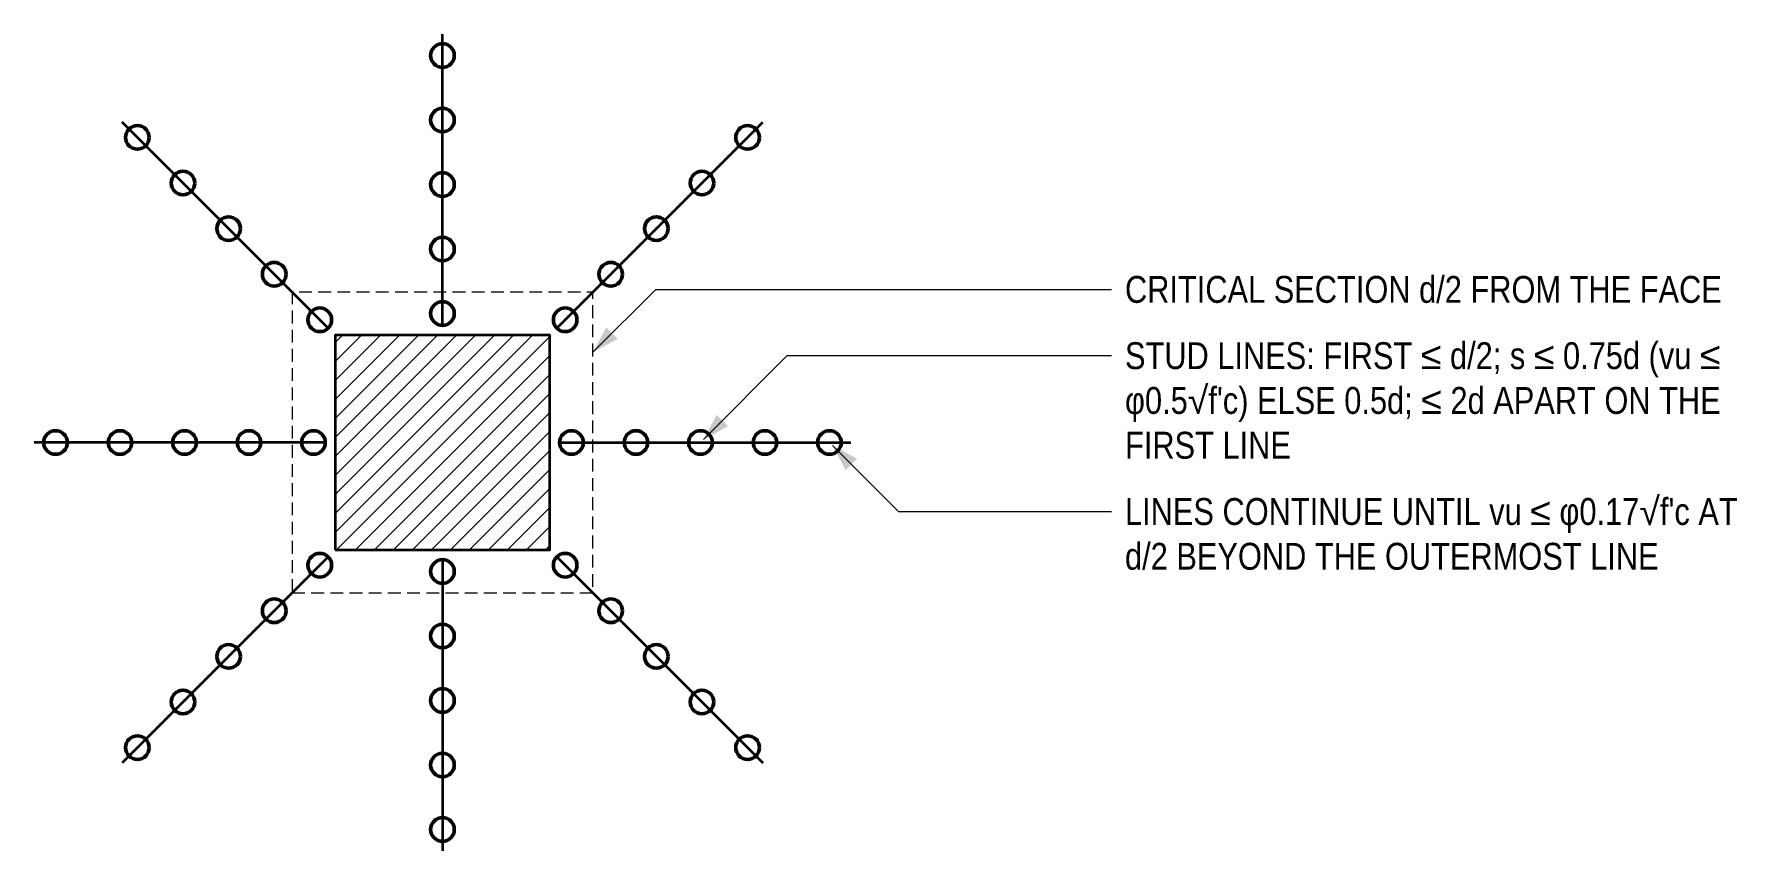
# Model space of a CAD drawing. Header units: millimetres. Extents: x -760 to 2409, y -56760 to -55240.
import ezdxf

# ---------------------------------------------------------------- set-up
doc = ezdxf.new("R2010")
doc.units = ezdxf.units.MM
doc.header["$LTSCALE"] = 3.75
doc.linetypes.add('HIDDEN', pattern=[9.525, 6.35, -3.175])
for name, color, linetype, lineweight in [('S-ANNO', 3, 'Continuous', 18), ('S-CONC', 4, 'Continuous', 35), ('S-HATCH', 9, 'Continuous', 13), ('S-REBR', 1, 'Continuous', 50), ('S-REBR-SEC', 30, 'Continuous', 35), ('S-TEXT', 7, 'Continuous', 18), ('S-ZONE-DASH', 8, 'HIDDEN', 18)]:
    doc.layers.add(name, color=color, linetype=linetype, lineweight=lineweight)
doc.styles.add('AN', font='ARIALN_0.TTF')

msp = doc.modelspace()

# ---------------------------------------------------------------- hatches: boundary and pattern name
at = {"layer": 'S-HATCH'}
h = msp.add_hatch(dxfattribs=at)
h.set_pattern_fill('ANSI31', color=256, scale=7.874016)
h.paths.add_polyline_path([(-200, -56200), (200, -56200), (200, -55800), (-200, -55800)])

# ---------------------------------------------------------------- linework, layer by layer
at = {"layer": 'S-ANNO', "flags": 128}
for points in [[(280, -55832), (396.9, -55715.1), (1170, -55715.1), (1245, -55715.1)], [(485.5, -55994.5), (641.6, -55838.4), (1170, -55838.4), (1245, -55838.4)], [(725.5, -56005.5), (848.4, -56128.4), (1170, -56128.4), (1245, -56128.4)]]:
    msp.add_lwpolyline(points, dxfattribs=at)
at = {"layer": 'S-ANNO'}
for points in [[(280, -55832), (326, -55807.3), (304.7, -55786)], [(485.5, -55994.5), (531.4, -55969.8), (510.2, -55948.6)], [(725.5, -56005.5), (750.2, -56051.4), (771.4, -56030.2)]]:
    msp.add_solid(points, dxfattribs=at)
at = {"layer": 'S-CONC', "flags": 128}
msp.add_lwpolyline([(-200, -56200), (200, -56200), (200, -55800), (-200, -55800)], close=True, dxfattribs=at)
at = {"layer": 'S-REBR'}
for centre in [(0, -55280), (0, -55400), (-567.7, -55432.3), (567.7, -55432.3), (-482.8, -55517.2), (0, -55520), (482.8, -55517.2), (-398, -55602), (398, -55602), (0, -55640), (-313.1, -55686.9), (313.1, -55686.9), (-228.3, -55771.7), (0, -55760), (228.3, -55771.7), (-720, -56000), (-600, -56000), (-480, -56000), (-360, -56000), (-240, -56000), (240, -56000), (360, -56000), (480, -56000), (600, -56000), (720, -56000), (-228.3, -56228.3), (228.3, -56228.3), (0, -56240), (-313.1, -56313.1), (313.1, -56313.1), (0, -56360), (-398, -56398), (398, -56398), (-482.8, -56482.8), (0, -56480), (482.8, -56482.8), (-567.7, -56567.7), (567.7, -56567.7), (0, -56600), (0, -56720)]:
    msp.add_circle(centre, 22, dxfattribs=at)
at = {"layer": 'S-REBR-SEC'}
for p, q in [((0, -55780), (0, -55240)), ((-214.1, -55785.9), (-596, -55404)), ((214.1, -55785.9), (596, -55404)), ((-220, -56000), (-760, -56000)), ((220, -56000), (760, -56000)), ((-214.1, -56214.1), (-596, -56596)), ((0, -56220), (0, -56760)), ((214.1, -56214.1), (596, -56596))]:
    msp.add_line(p, q, dxfattribs=at)
at = {"layer": 'S-ZONE-DASH', "flags": 128}
msp.add_lwpolyline([(-280, -56280), (280, -56280), (280, -55720), (-280, -55720)], close=True, dxfattribs=at)

# ---------------------------------------------------------------- texts
at = {"layer": 'S-TEXT', "char_height": 50, "attachment_point": 1, "style": 'AN'}
for s, insert, width in [('CRITICAL SECTION d/2 FROM THE FACE', (1270, -55690.1), 1167.567), ("STUD LINES: FIRST ≤ d/2; s ≤ 0.75d (vu ≤\\Pφ0.5√f'c) ELSE 0.5d; ≤ 2d APART ON THE\\PFIRST LINE", (1270, -55813.4), 1165.403), ("LINES CONTINUE UNTIL vu ≤ φ0.17√f'c AT\\Pd/2 BEYOND THE OUTERMOST LINE", (1270, -56103.4), 1198.284)]:
    msp.add_mtext(s, dxfattribs=dict(at, insert=insert, width=width))

doc.saveas('drawing.dxf')
